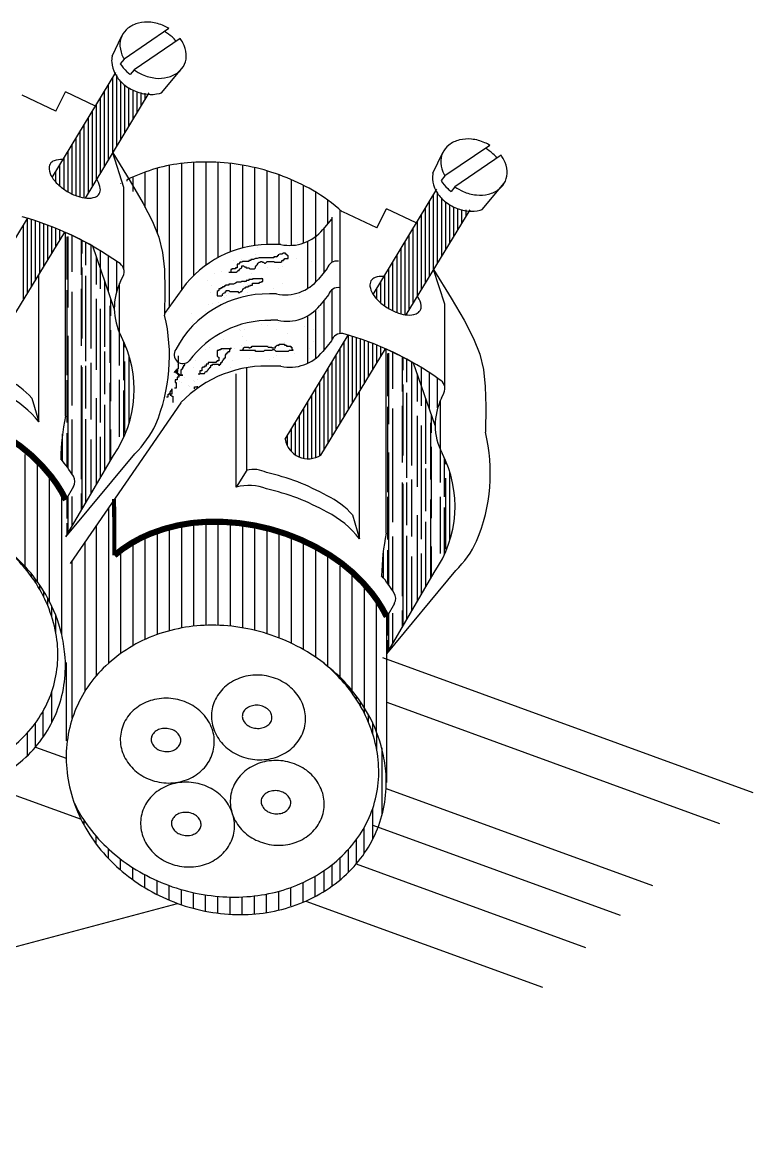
# Model space of a CAD drawing. Extents: x -508 to 92, y -98 to -31.
# Drawn here: x -122.59 to -117.48, y -72.2 to -64.49 of the extents above; entities that cross this region are included whole.
import ezdxf

# ---------------------------------------------------------------- set-up
doc = ezdxf.new("R2010")
doc.units = 0
doc.header["$MEASUREMENT"] = 0
doc.layers.get('0').update_dxf_attribs({"linetype": 'CONTINUOUS', "lineweight": 30})
doc.layers.add('SPARE', color=7, linetype='CONTINUOUS')

# ---------------------------------------------------------------- blocks, each defined once
blk = doc.blocks.new('*X6')
at = {"color": 0}
for p, q in [((25.1951, 7.0679), (25.1951, 7.2779)), ((25.2, 6.93), (25.2, 7.28)), ((25.2196, 7.105), (25.2196, 7.2845)), ((25.2665, 7.091), (25.2665, 7.2613)), ((25.27, 7.196), (25.27, 7.2594)), ((25.2882, 7.1379), (25.2882, 7.2498)), ((25.3134, 6.727), (25.3134, 7.2359)), ((25.34, 7.042), (25.34, 7.1778)), ((25.27, 6.776), (25.27, 7.126)), ((25.2882, 6.6654), (25.2882, 7.0854)), ((25.3603, 7.021), (25.3603, 7.1193)), ((25.2665, 6.741), (25.2665, 7.021)), ((25.3813, 6.7354), (25.3813, 7.0588)), ((25.4541, 6.643), (25.4541, 7.0485)), ((25.1951, 6.5954), (25.1951, 7.0154)), ((25.2196, 6.447), (25.2196, 7.007)), ((25.34, 6.622), (25.34, 6.972)), ((25.41, 6.888), (25.41, 6.9761)), ((25.3603, 6.363), (25.3603, 6.923)), ((25.4072, 6.657), (25.4072, 6.937)), ((25.41, 6.468), (25.41, 6.818)), ((25.2, 6.1375), (25.2, 6.79)), ((25.4744, 6.5723), (25.4744, 6.7615)), ((25.48, 6.734), (25.48, 6.7488)), ((25.3813, 6.5023), (25.3813, 6.7123)), ((25.2665, 6.083), (25.2665, 6.643)), ((25.2882, 6.4323), (25.2882, 6.6423)), ((25.3134, 6.377), (25.3134, 6.657)), ((25.48, 6.314), (25.48, 6.664)), ((25.501, 6.3593), (25.501, 6.6913)), ((25.27, 5.9376), (25.27, 6.636)), ((25.1951, 6.3623), (25.1951, 6.5723)), ((25.4072, 6.1721), (25.4072, 6.559)), ((25.4541, 6.293), (25.4541, 6.573)), ((25.34, 6.0572), (25.34, 6.482)), ((25.4744, 6.2891), (25.4744, 6.5198)), ((25.3813, 6.1278), (25.3813, 6.4498)), ((25.2196, 6.1084), (25.2196, 6.377)), ((25.2882, 5.9687), (25.2882, 6.3798)), ((25.41, 6.1769), (25.41, 6.328)), ((25.1727, 6.1731), (25.1727, 6.3068)), ((25.1951, 6.1443), (25.1951, 6.3098)), ((25.3134, 6.0118), (25.3134, 6.279)), ((25.3603, 6.0919), (25.3603, 6.293)), ((25.1951, 5.8898), (25.1951, 5.9924)), ((25.2, 5.818), (25.2, 6.0009)), ((25.2196, 5.8515), (25.2196, 5.999)), ((25.2665, 5.9316), (25.2665, 6.013)), ((25.1951, 5.8096), (25.1951, 5.8667))]:
    blk.add_line(p, q, dxfattribs=at)

msp = doc.modelspace()

# ---------------------------------------------------------------- linework, layer by layer
at = {"layer": 'SPARE'}
for p, q in [((-121.9583, -64.7252), (-121.8893, -64.5813)), ((-121.561, -64.531), (-121.8745, -64.7446)), ((-121.4826, -64.6008), (-121.8044, -64.82)), ((-121.8745, -64.7446), (-121.9016, -64.777)), ((-121.8044, -64.82), (-121.8316, -64.8524)), ((-121.614, -64.9804), (-121.4605, -64.7962)), ((-122.377, -65.5719), (-121.9321, -64.8379)), ((-122.3512, -65.108), (-122.2834, -64.9741)), ((-122.0748, -65.0733), (-122.2834, -64.9741)), ((-122.3512, -65.108), (-122.5875, -64.9957)), ((-122.1453, -65.7152), (-121.6985, -64.9809)), ((-119.3187, -65.3472), (-119.6322, -65.5607)), ((-121.876, -65.641), (-121.9542, -65.3989)), ((-119.716, -65.5413), (-119.647, -65.3974)), ((-119.2403, -65.4169), (-119.5621, -65.6361)), ((-121.6414, -65.965), (-121.6414, -65.5065)), ((-121.5563, -66.473), (-121.5563, -65.4865)), ((-121.4713, -66.3556), (-121.4713, -65.4731)), ((-121.3862, -66.2548), (-121.3862, -65.4658)), ((-121.3011, -66.1837), (-121.3011, -65.4636)), ((-121.216, -66.1305), (-121.216, -65.4661)), ((-121.131, -66.0913), (-121.131, -65.4735)), ((-121.0459, -66.0639), (-121.0459, -65.4857)), ((-120.9608, -66.0469), (-120.9608, -65.503)), ((-121.8541, -65.5977), (-121.8541, -65.588)), ((-121.8116, -65.6685), (-121.8116, -65.5676)), ((-121.7265, -65.7806), (-121.7265, -65.5333)), ((-120.8757, -66.0397), (-120.8757, -65.5255)), ((-120.7907, -66.0398), (-120.7907, -65.5534)), ((-120.7056, -66.0461), (-120.7056, -65.5872)), ((-119.6322, -65.5607), (-119.6593, -65.5931)), ((-121.8966, -65.6128), (-121.8966, -65.6112)), ((-121.876, -66.2148), (-121.876, -65.641)), ((-120.6205, -66.0301), (-120.6205, -65.6271)), ((-120.1347, -66.388), (-119.6898, -65.654)), ((-119.5621, -65.6361), (-119.5892, -65.6685)), ((-119.3717, -65.7965), (-119.2182, -65.6124)), ((-120.5354, -65.9841), (-120.5354, -65.6739)), ((-120.4504, -65.8922), (-120.4504, -65.73)), ((-120.3698, -65.8118), (-120.3698, -65.8108)), ((-120.3653, -66.6619), (-120.3653, -65.7978)), ((-120.1089, -65.9241), (-120.3452, -65.8118)), ((-120.1089, -65.9241), (-120.0411, -65.7902)), ((-119.8325, -65.8895), (-120.0411, -65.7902)), ((-119.903, -66.5313), (-119.4562, -65.797)), ((-122.9905, -66.584), (-122.5499, -65.8572)), ((-120.4257, -65.8622), (-120.4861, -65.9357)), ((-122.7413, -66.6948), (-122.2898, -65.9528)), ((-122.2849, -67.2395), (-122.2849, -65.955)), ((-121.9428, -66.487), (-122.0939, -66.0518)), ((-120.7792, -66.0398), (-120.8278, -66.0398)), ((-120.9313, -66.132), (-120.9437, -66.1387)), ((-120.8292, -66.132), (-120.9313, -66.132)), ((-120.8045, -66.1258), (-120.8292, -66.1258)), ((-120.8292, -66.1258), (-120.8292, -66.132)), ((-120.7975, -66.1197), (-120.8045, -66.1197)), ((-120.8045, -66.1197), (-120.8045, -66.1258)), ((-120.7851, -66.1068), (-120.7975, -66.1129)), ((-120.7975, -66.1129), (-120.7975, -66.1197)), ((-120.772, -66.1068), (-120.7851, -66.1068)), ((-120.7596, -66.1006), (-120.772, -66.1068)), ((-120.7465, -66.1006), (-120.7596, -66.1006)), ((-120.7465, -66.1068), (-120.7465, -66.1006)), ((-120.7403, -66.1068), (-120.7465, -66.1068)), ((-120.7403, -66.1129), (-120.7403, -66.1068)), ((-120.7279, -66.1197), (-120.7403, -66.1129)), ((-120.7279, -66.1387), (-120.7279, -66.1197)), ((-121.0969, -66.2087), (-121.1224, -66.2087)), ((-121.1224, -66.2087), (-121.1224, -66.2149)), ((-121.0837, -66.202), (-121.0969, -66.202)), ((-121.0969, -66.202), (-121.0969, -66.2087)), ((-121.0714, -66.1768), (-121.0837, -66.1768)), ((-121.0837, -66.1768), (-121.0837, -66.202)), ((-121.0652, -66.1706), (-121.0714, -66.1706)), ((-121.0714, -66.1706), (-121.0714, -66.1768)), ((-121.052, -66.1639), (-121.0652, -66.1639)), ((-121.0652, -66.1639), (-121.0652, -66.1706)), ((-121.0652, -66.2087), (-121.052, -66.202)), ((-121.0652, -66.2149), (-121.0652, -66.2087)), ((-121.0458, -66.1578), (-121.052, -66.1639)), ((-121.052, -66.202), (-121.052, -66.1897)), ((-121.052, -66.1897), (-121.0396, -66.1897)), ((-121.0017, -66.1578), (-121.0458, -66.1578)), ((-121.0396, -66.1897), (-121.0335, -66.1958)), ((-121.0335, -66.1958), (-121.0265, -66.1958)), ((-121.0265, -66.1958), (-121.0203, -66.202)), ((-121.0203, -66.202), (-121.0017, -66.202)), ((-120.9886, -66.151), (-121.0017, -66.151)), ((-121.0017, -66.151), (-121.0017, -66.1578)), ((-121.0017, -66.202), (-120.9948, -66.2087)), ((-120.9948, -66.2087), (-120.9631, -66.2087)), ((-120.9693, -66.1449), (-120.9886, -66.1449)), ((-120.9886, -66.1449), (-120.9886, -66.151)), ((-120.9569, -66.1387), (-120.9693, -66.1449)), ((-120.9631, -66.2087), (-120.9569, -66.202)), ((-120.9437, -66.1387), (-120.9569, -66.1387)), ((-120.9569, -66.1958), (-120.9507, -66.1897)), ((-120.9569, -66.202), (-120.9569, -66.1958)), ((-120.9507, -66.1897), (-120.9437, -66.183)), ((-120.9437, -66.183), (-120.9375, -66.1706)), ((-120.9375, -66.1706), (-120.9313, -66.1639)), ((-120.9313, -66.1639), (-120.9252, -66.1639)), ((-120.9252, -66.1639), (-120.919, -66.1578)), ((-120.919, -66.1578), (-120.912, -66.1578)), ((-120.912, -66.1578), (-120.9058, -66.1639)), ((-120.9058, -66.1639), (-120.8996, -66.1639)), ((-120.8996, -66.1639), (-120.8934, -66.1706)), ((-120.8934, -66.1706), (-120.8865, -66.1706)), ((-120.8865, -66.1706), (-120.8803, -66.1639)), ((-120.8803, -66.1639), (-120.8741, -66.1578)), ((-120.8741, -66.1578), (-120.8292, -66.1578)), ((-120.8292, -66.1578), (-120.8231, -66.1639)), ((-120.8231, -66.1639), (-120.779, -66.1639)), ((-120.779, -66.1639), (-120.772, -66.1578)), ((-120.772, -66.1578), (-120.772, -66.151)), ((-120.772, -66.151), (-120.7596, -66.151)), ((-120.7596, -66.151), (-120.7596, -66.1449)), ((-120.7596, -66.1449), (-120.7534, -66.1449)), ((-120.7534, -66.1449), (-120.7534, -66.1387)), ((-120.7534, -66.1387), (-120.7279, -66.1387)), ((-120.4556, -66.2074), (-120.5161, -66.2809)), ((-122.4714, -67.2796), (-122.4714, -66.2513)), ((-121.8987, -66.2963), (-121.8816, -66.2618)), ((-121.1418, -66.2339), (-121.0907, -66.2339)), ((-121.1224, -66.2149), (-121.1286, -66.2149)), ((-121.1286, -66.2149), (-121.1286, -66.2278)), ((-121.0907, -66.2339), (-121.0837, -66.2278)), ((-121.0837, -66.2278), (-121.0775, -66.2211)), ((-121.0775, -66.2211), (-121.0714, -66.2211)), ((-121.0714, -66.2211), (-121.0714, -66.2149)), ((-121.0714, -66.2149), (-121.0652, -66.2149)), ((-120.9762, -66.2849), (-121.0017, -66.2849)), ((-121.0017, -66.2849), (-121.0017, -66.2911)), ((-120.9058, -66.2788), (-120.9762, -66.2788)), ((-120.9762, -66.2788), (-120.9762, -66.2849)), ((-120.9058, -66.2978), (-120.9058, -66.2788)), ((-119.6337, -66.4571), (-119.7118, -66.2151)), ((-121.4403, -66.3129), (-121.5911, -66.5207)), ((-121.2114, -66.3611), (-121.2237, -66.3678)), ((-121.199, -66.3488), (-121.2114, -66.3488)), ((-121.2114, -66.3488), (-121.2114, -66.3611)), ((-121.1858, -66.3421), (-121.199, -66.3421)), ((-121.199, -66.3421), (-121.199, -66.3488)), ((-121.1735, -66.3359), (-121.1858, -66.3359)), ((-121.1858, -66.3359), (-121.1858, -66.3421)), ((-121.1665, -66.3297), (-121.1735, -66.3297)), ((-121.1735, -66.3297), (-121.1735, -66.3359)), ((-121.1418, -66.323), (-121.1665, -66.323)), ((-121.1665, -66.323), (-121.1665, -66.3297)), ((-121.1603, -66.3678), (-121.1603, -66.3611)), ((-121.1603, -66.3611), (-121.1418, -66.3611)), ((-121.1093, -66.3169), (-121.1418, -66.3169)), ((-121.1418, -66.3169), (-121.1418, -66.323)), ((-121.1418, -66.3611), (-121.1348, -66.3678)), ((-121.0969, -66.3101), (-121.1093, -66.3169)), ((-121.0837, -66.304), (-121.0969, -66.3101)), ((-121.059, -66.304), (-121.0837, -66.304)), ((-121.052, -66.2978), (-121.059, -66.304)), ((-121.0203, -66.2978), (-121.052, -66.2978)), ((-121.052, -66.3678), (-121.0458, -66.355)), ((-121.0458, -66.355), (-121.0458, -66.3488)), ((-121.0458, -66.3488), (-121.0396, -66.3488)), ((-121.0396, -66.3488), (-121.0335, -66.3421)), ((-121.0335, -66.3421), (-121.0265, -66.3421)), ((-121.0265, -66.3421), (-121.0203, -66.3359)), ((-121.0017, -66.2911), (-121.0203, -66.2911)), ((-121.0203, -66.2911), (-121.0203, -66.2978)), ((-121.0203, -66.3359), (-121.0079, -66.3359)), ((-121.0079, -66.3359), (-121.0017, -66.3297)), ((-121.0017, -66.3297), (-120.9948, -66.3297)), ((-120.9948, -66.3297), (-120.9886, -66.323)), ((-120.9886, -66.323), (-120.9762, -66.323)), ((-120.9762, -66.323), (-120.9762, -66.3101)), ((-120.9762, -66.3101), (-120.9313, -66.3101)), ((-120.9313, -66.3101), (-120.9252, -66.304)), ((-120.9252, -66.304), (-120.919, -66.304)), ((-120.919, -66.304), (-120.912, -66.2978)), ((-120.912, -66.2978), (-120.9058, -66.2978)), ((-121.2237, -66.3678), (-121.2237, -66.3992)), ((-121.2237, -66.3992), (-121.192, -66.3992)), ((-121.1858, -66.3869), (-121.1797, -66.3802)), ((-121.1858, -66.3992), (-121.1858, -66.3869)), ((-121.1797, -66.3802), (-121.1665, -66.374)), ((-121.1665, -66.374), (-121.1665, -66.3678)), ((-121.1665, -66.3678), (-121.1603, -66.3678)), ((-121.1348, -66.3678), (-121.0775, -66.3678)), ((-121.0775, -66.3678), (-121.0775, -66.374)), ((-121.0775, -66.374), (-121.0652, -66.374)), ((-121.0652, -66.374), (-121.059, -66.3678)), ((-121.059, -66.3678), (-121.052, -66.3678)), ((-120.8091, -66.385), (-120.8578, -66.385)), ((-120.4458, -66.3918), (-120.5062, -66.4654)), ((-119.6337, -67.0309), (-119.6337, -66.4571)), ((-120.7993, -66.5695), (-120.8479, -66.5695)), ((-120.7482, -67.4001), (-120.3076, -66.6733)), ((-120.9824, -66.7561), (-120.9824, -66.7494)), ((-120.9824, -66.7494), (-120.8741, -66.7494)), ((-120.8741, -66.7494), (-120.8679, -66.7561)), ((-120.8169, -66.7623), (-120.8169, -66.7494)), ((-120.8169, -66.7494), (-120.8107, -66.7494)), ((-120.8107, -66.7494), (-120.8045, -66.7432)), ((-120.8045, -66.7432), (-120.7913, -66.7432)), ((-120.7913, -66.7432), (-120.7913, -66.737)), ((-120.7913, -66.737), (-120.7534, -66.737)), ((-120.7534, -66.737), (-120.7534, -66.7432)), ((-120.7534, -66.7432), (-120.7403, -66.7432)), ((-120.7403, -66.7432), (-120.7403, -66.7494)), ((-120.7403, -66.7494), (-120.7086, -66.7494)), ((-120.7086, -66.7494), (-120.7086, -66.7561)), ((-120.4257, -66.7129), (-120.4861, -66.7864)), ((-121.4961, -66.8186), (-121.4961, -66.9077)), ((-121.2114, -66.7813), (-121.2237, -66.7813)), ((-121.2237, -66.7813), (-121.2237, -66.8194)), ((-121.2237, -66.8194), (-121.2176, -66.8261)), ((-121.2176, -66.8261), (-121.2114, -66.8261)), ((-121.199, -66.7751), (-121.2114, -66.7751)), ((-121.2114, -66.7751), (-121.2114, -66.7813)), ((-121.2114, -66.8261), (-121.2114, -66.8513)), ((-121.1286, -66.7684), (-121.199, -66.7684)), ((-121.199, -66.7684), (-121.199, -66.7751)), ((-121.1665, -66.8132), (-121.1603, -66.8065)), ((-121.1665, -66.8323), (-121.1665, -66.8132)), ((-121.1603, -66.8065), (-121.1603, -66.8004)), ((-121.1603, -66.8004), (-121.1541, -66.8004)), ((-121.1541, -66.8004), (-121.1541, -66.7942)), ((-121.1541, -66.7942), (-121.1479, -66.7942)), ((-121.1479, -66.7942), (-121.1479, -66.7875)), ((-121.1479, -66.7875), (-121.1348, -66.7875)), ((-121.1348, -66.7875), (-121.1348, -66.7684)), ((-121.1348, -66.7684), (-121.1286, -66.7684)), ((-121.1286, -66.7684), (-121.1286, -66.7623)), ((-121.1286, -66.7623), (-121.1286, -66.7684)), ((-120.9569, -66.7813), (-121.0652, -66.7813)), ((-121.0458, -66.7751), (-121.0396, -66.7684)), ((-121.0396, -66.7623), (-121.0335, -66.7561)), ((-121.0396, -66.7684), (-121.0396, -66.7623)), ((-121.0335, -66.7561), (-121.0017, -66.7561)), ((-121.0017, -66.7561), (-121.0017, -66.7623)), ((-121.0017, -66.7623), (-120.9948, -66.7623)), ((-120.9948, -66.7623), (-120.9886, -66.7561)), ((-120.9886, -66.7561), (-120.9824, -66.7561)), ((-120.9569, -66.7875), (-120.9569, -66.7813)), ((-120.8996, -66.7875), (-120.9569, -66.7875)), ((-120.8934, -66.7813), (-120.8996, -66.7875)), ((-120.8424, -66.7813), (-120.8934, -66.7813)), ((-120.8679, -66.7561), (-120.8424, -66.7561)), ((-120.8424, -66.7561), (-120.8424, -66.7623)), ((-120.8424, -66.7623), (-120.8169, -66.7623)), ((-120.8362, -66.7751), (-120.8424, -66.7813)), ((-120.8231, -66.7751), (-120.8362, -66.7751)), ((-120.8107, -66.7875), (-120.8231, -66.7751)), ((-120.7279, -66.7875), (-120.8107, -66.7875)), ((-120.7217, -66.7813), (-120.7279, -66.7875)), ((-120.6962, -66.7813), (-120.7217, -66.7813)), ((-120.7086, -66.7561), (-120.7024, -66.7561)), ((-120.7024, -66.7561), (-120.7024, -66.7684)), ((-120.7024, -66.7684), (-120.6962, -66.7751)), ((-120.6962, -66.7751), (-120.6962, -66.7813)), ((-120.499, -67.511), (-120.0475, -66.7689)), ((-120.0425, -68.0556), (-120.0425, -66.7711)), ((-121.4644, -66.9077), (-121.4644, -66.8948)), ((-121.4644, -66.8948), (-121.4582, -66.8948)), ((-121.4582, -66.8948), (-121.4582, -66.8819)), ((-121.4582, -66.8819), (-121.4512, -66.8819)), ((-121.4512, -66.8819), (-121.4512, -66.8696)), ((-121.3259, -66.9023), (-121.332, -66.9023)), ((-121.332, -66.9023), (-121.332, -66.9214)), ((-121.3135, -66.8956), (-121.3259, -66.8956)), ((-121.3259, -66.8956), (-121.3259, -66.9023)), ((-121.3003, -66.8894), (-121.3135, -66.8894)), ((-121.3135, -66.8894), (-121.3135, -66.8956)), ((-121.3003, -66.8765), (-121.3003, -66.8894)), ((-121.288, -66.8765), (-121.3003, -66.8765)), ((-121.2307, -66.8642), (-121.288, -66.8642)), ((-121.288, -66.8642), (-121.288, -66.8765)), ((-121.2818, -66.9085), (-121.2748, -66.9023)), ((-121.2748, -66.9023), (-121.2748, -66.8956)), ((-121.2748, -66.8956), (-121.2686, -66.8956)), ((-121.2686, -66.8956), (-121.2686, -66.8833)), ((-121.2686, -66.8833), (-121.2562, -66.8833)), ((-121.2562, -66.8833), (-121.2562, -66.8765)), ((-121.2562, -66.8765), (-121.2176, -66.8765)), ((-121.2237, -66.8575), (-121.2307, -66.8575)), ((-121.2307, -66.8575), (-121.2307, -66.8642)), ((-121.2114, -66.8513), (-121.2237, -66.8513)), ((-121.2237, -66.8513), (-121.2237, -66.8575)), ((-121.2176, -66.8765), (-121.2114, -66.8833)), ((-121.2114, -66.8833), (-121.2052, -66.8833)), ((-121.2052, -66.8833), (-121.2052, -66.8765)), ((-121.2052, -66.8765), (-121.199, -66.8765)), ((-121.199, -66.8765), (-121.199, -66.8642)), ((-121.199, -66.8642), (-121.192, -66.8642)), ((-121.192, -66.8642), (-121.1858, -66.8575)), ((-121.1858, -66.8513), (-121.1797, -66.8452)), ((-121.1858, -66.8575), (-121.1858, -66.8513)), ((-121.1797, -66.8452), (-121.1797, -66.8385)), ((-121.1797, -66.8385), (-121.1735, -66.8385)), ((-121.1735, -66.8385), (-121.1735, -66.8323)), ((-121.1735, -66.8323), (-121.1665, -66.8323)), ((-121.0179, -67.6164), (-121.0179, -66.9005)), ((-120.7792, -66.8905), (-120.8278, -66.8906)), ((-119.7005, -67.3031), (-119.8515, -66.868)), ((-121.5231, -66.9343), (-121.5169, -66.9214)), ((-121.5169, -66.9214), (-121.5107, -66.9214)), ((-121.5023, -66.9268), (-121.5154, -66.9268)), ((-121.5154, -66.9268), (-121.5154, -66.9329)), ((-121.5154, -66.9329), (-121.5085, -66.9329)), ((-121.5107, -66.9214), (-121.5107, -66.9152)), ((-121.5107, -66.9152), (-121.5038, -66.9152)), ((-121.5085, -66.9329), (-121.5085, -66.9396)), ((-121.5085, -66.9396), (-121.5023, -66.9396)), ((-121.5038, -66.9152), (-121.5038, -66.9085)), ((-121.5038, -66.9085), (-121.5038, -66.9343)), ((-121.5038, -66.9343), (-121.4976, -66.9404)), ((-121.4914, -66.9656), (-121.5038, -66.9656)), ((-121.5038, -66.9656), (-121.5038, -66.9852)), ((-121.4961, -66.9077), (-121.5023, -66.9077)), ((-121.5023, -66.9077), (-121.5023, -66.9268)), ((-121.5023, -66.9396), (-121.5023, -66.9458)), ((-121.5023, -66.9458), (-121.4899, -66.9458)), ((-121.4976, -66.9404), (-121.4976, -66.9533)), ((-121.4976, -66.9533), (-121.4914, -66.9533)), ((-121.4914, -66.9533), (-121.4914, -66.9656)), ((-121.4899, -66.9458), (-121.4829, -66.952)), ((-121.4829, -66.952), (-121.4644, -66.952)), ((-121.4767, -66.952), (-121.4767, -66.9139)), ((-121.4767, -66.9139), (-121.4706, -66.9139)), ((-121.4644, -66.952), (-121.4767, -66.952)), ((-121.4706, -66.9139), (-121.4706, -66.9077)), ((-121.4706, -66.9077), (-121.4644, -66.9077)), ((-121.3452, -66.9466), (-121.3576, -66.9466)), ((-121.3514, -66.9466), (-121.3452, -66.9404)), ((-121.332, -66.9214), (-121.3452, -66.9214)), ((-121.3452, -66.9214), (-121.3452, -66.9466)), ((-121.3452, -66.9404), (-121.3135, -66.9404)), ((-121.3135, -66.9404), (-121.3065, -66.9275)), ((-121.3065, -66.9275), (-121.2941, -66.9275)), ((-121.2941, -66.9214), (-121.288, -66.9152)), ((-121.2941, -66.9275), (-121.2941, -66.9214)), ((-121.288, -66.9152), (-121.2818, -66.9085)), ((-121.091, -67.7351), (-121.091, -66.9436)), ((-121.5471, -67.0668), (-121.5471, -67.0601)), ((-121.5471, -67.0601), (-121.5402, -67.0601)), ((-121.5402, -67.0601), (-121.5402, -67.0478)), ((-121.5402, -67.0478), (-121.5402, -67.0859)), ((-121.5107, -67.0424), (-121.5231, -67.0424)), ((-121.5038, -66.9852), (-121.5169, -66.9852)), ((-121.5169, -66.9852), (-121.5169, -67.0043)), ((-121.5169, -67.0043), (-121.5107, -67.0043)), ((-121.5107, -67.0043), (-121.5107, -67.0424)), ((-121.3816, -67.0478), (-121.3816, -67.0349)), ((-121.3816, -67.0349), (-121.3623, -67.0349)), ((-121.3623, -67.0349), (-121.3623, -67.0287)), ((-122.5195, -67.113), (-122.4714, -67.2796)), ((-121.5789, -67.1049), (-121.5657, -67.1049)), ((-121.5657, -67.1049), (-121.5657, -67.0859)), ((-121.5657, -67.0859), (-121.5595, -67.0859)), ((-121.5595, -67.0859), (-121.5595, -67.0797)), ((-121.5595, -67.0797), (-121.5533, -67.0797)), ((-121.5533, -67.0797), (-121.5533, -67.0668)), ((-121.5533, -67.0668), (-121.5471, -67.0668)), ((-121.5402, -67.0859), (-121.5533, -67.0859)), ((-121.5533, -67.0859), (-121.5533, -67.092)), ((-121.5533, -67.092), (-121.5471, -67.092)), ((-121.5471, -67.092), (-121.5402, -67.0987)), ((-121.5402, -67.0987), (-121.534, -67.0987)), ((-121.534, -67.0987), (-121.534, -67.143)), ((-120.2291, -68.0958), (-120.2291, -67.0674)), ((-119.6564, -67.1125), (-119.6393, -67.0779)), ((-121.4781, -67.1447), (-122.2519, -68.269)), ((-122.5651, -68.2906), (-122.5651, -67.5058)), ((-122.2816, -68.0826), (-121.7995, -67.5018)), ((-122.2816, -68.0826), (-121.9489, -67.514)), ((-122.48, -68.3959), (-122.48, -67.5729)), ((-122.3949, -68.5354), (-122.3949, -67.661)), ((-121.0179, -67.6164), (-121.091, -67.7351)), ((-122.2283, -67.731), (-122.2816, -67.8236)), ((-122.3098, -68.7687), (-122.3098, -67.7755)), ((-121.9817, -68.9637), (-121.9817, -67.8764)), ((-121.3862, -68.7056), (-121.3862, -67.9834)), ((-121.3011, -68.6996), (-121.3011, -67.977)), ((-121.216, -68.6999), (-121.216, -67.9761)), ((-121.131, -68.7058), (-121.131, -67.9801)), ((-120.2772, -67.9291), (-120.2291, -68.0958)), ((-122.0668, -69.0496), (-122.0668, -68)), ((-121.6414, -68.7636), (-121.6414, -68.0415)), ((-121.5563, -68.7374), (-121.5563, -68.0154)), ((-121.4713, -68.7181), (-121.4713, -67.9962)), ((-121.0459, -68.7175), (-121.0459, -67.9888)), ((-120.9608, -68.7349), (-120.9608, -68.0025)), ((-120.8757, -68.7585), (-120.8757, -68.0213)), ((-120.7907, -68.7886), (-120.7907, -68.0453)), ((-122.1469, -69.1582), (-122.1469, -68.1164)), ((-121.8116, -68.8412), (-121.8116, -68.1191)), ((-121.7265, -68.7977), (-121.7265, -68.0752)), ((-120.7056, -68.8256), (-120.7056, -68.0749)), ((-120.6205, -68.8702), (-120.6205, -68.1103)), ((-121.8966, -68.8958), (-121.8966, -68.1753)), ((-120.5354, -68.9234), (-120.5354, -68.1522)), ((-120.4504, -68.9867), (-120.4504, -68.201)), ((-122.2369, -69.3517), (-122.2369, -68.2473)), ((-120.3653, -69.0625), (-120.3653, -68.2858)), ((-120.2802, -69.1562), (-120.2802, -68.3513)), ((-120.0393, -68.8987), (-119.5572, -68.3179)), ((-120.0393, -68.8987), (-119.7066, -68.3302)), ((-120.1951, -69.2761), (-120.1951, -68.4308)), ((-120.1101, -69.4465), (-120.1101, -68.5297)), ((-119.9859, -68.5472), (-120.0393, -68.6397)), ((-120.0393, -69.7981), (-120.0393, -68.6397)), ((-122.3126, -68.7569), (-122.3126, -68.7386)), ((-122.2777, -69.5067), (-122.2777, -68.9601)), ((-120.0675, -68.9253), (-117.4799, -69.8671)), ((-122.4402, -69.4806), (-122.4402, -69.2989)), ((-120.0393, -69.2373), (-117.7139, -70.0837)), ((-122.4942, -69.5505), (-122.2792, -69.6288)), ((-120.0703, -70.019), (-120.0703, -69.5547)), ((-122.8471, -69.8099), (-122.1756, -70.0543)), ((-120.0431, -69.8395), (-118.1819, -70.5169)), ((-122.1546, -70.0946), (-122.1546, -70.0614)), ((-120.1979, -70.2967), (-120.1979, -70.115)), ((-120.1371, -70.0951), (-118.4066, -70.7249)), ((-122.0696, -70.2268), (-122.0696, -70.1731)), ((-121.9845, -70.328), (-121.9845, -70.2613)), ((-121.8994, -70.4091), (-121.8994, -70.3329)), ((-120.2519, -70.3667), (-118.6496, -70.9498)), ((-121.8143, -70.4761), (-121.8143, -70.3919)), ((-121.7293, -70.5324), (-121.7293, -70.4416)), ((-120.5382, -70.5938), (-120.5382, -70.4519)), ((-121.6442, -70.5798), (-121.6442, -70.4833)), ((-121.5591, -70.6193), (-121.5591, -70.5177)), ((-120.7084, -70.6592), (-120.7084, -70.5305)), ((-120.6233, -70.634), (-120.6233, -70.4958)), ((-121.474, -70.6516), (-121.474, -70.5456)), ((-121.389, -70.6773), (-121.389, -70.5673)), ((-121.3062, -70.6947), (-121.3062, -70.5829)), ((-121.2188, -70.7103), (-121.2188, -70.5932)), ((-121.1337, -70.7182), (-121.1337, -70.5978)), ((-121.0487, -70.7204), (-121.0487, -70.5969)), ((-120.9636, -70.7165), (-120.9636, -70.5904)), ((-120.8785, -70.7061), (-120.8785, -70.5773)), ((-120.7934, -70.6892), (-120.7934, -70.5575)), ((-127.3665, -72.2035), (-121.5002, -70.6424)), ((-120.6048, -70.6261), (-118.9503, -71.2282))]:
    msp.add_line(p, q, dxfattribs=at)
at = {"layer": 'SPARE', "color": 0}
for p, q in [((-121.954, -65.4009), (-121.954, -64.8741)), ((-121.9257, -65.3543), (-121.9257, -64.8548)), ((-121.8973, -65.3077), (-121.8973, -64.8994)), ((-122.0108, -65.4941), (-122.0108, -64.9677)), ((-121.9824, -65.4475), (-121.9824, -64.9209)), ((-121.869, -65.2611), (-121.869, -64.9269)), ((-121.8406, -65.2144), (-121.8406, -64.9468)), ((-121.8123, -65.1678), (-121.8123, -64.9614)), ((-121.7839, -65.1212), (-121.7839, -64.9718)), ((-122.0391, -65.5407), (-122.0391, -65.0145)), ((-121.7555, -65.0746), (-121.7555, -64.9785)), ((-121.7272, -65.028), (-121.7272, -64.9817)), ((-121.6623, -64.9909), (-121.6623, -64.9903)), ((-122.0958, -65.634), (-122.0958, -65.1081)), ((-122.0675, -65.5873), (-122.0675, -65.0613)), ((-122.1526, -65.7143), (-122.1526, -65.2016)), ((-122.1242, -65.6806), (-122.1242, -65.1548)), ((-122.1809, -65.7085), (-122.1809, -65.2484)), ((-122.2376, -65.6871), (-122.2376, -65.342)), ((-122.2093, -65.6992), (-122.2093, -65.2952)), ((-122.2943, -65.6542), (-122.2943, -65.4356)), ((-122.266, -65.6722), (-122.266, -65.3888)), ((-122.3227, -65.6324), (-122.3227, -65.4823)), ((-122.3511, -65.6056), (-122.3511, -65.5291)), ((-119.6834, -66.1704), (-119.6834, -65.6709)), ((-119.7401, -66.2636), (-119.7401, -65.7371)), ((-119.7117, -66.217), (-119.7117, -65.6903)), ((-119.655, -66.1238), (-119.655, -65.7156)), ((-119.6267, -66.0772), (-119.6267, -65.7431)), ((-119.7685, -66.3103), (-119.7685, -65.7838)), ((-119.5983, -66.0306), (-119.5983, -65.7629)), ((-119.5699, -65.984), (-119.5699, -65.7776)), ((-119.5416, -65.9374), (-119.5416, -65.7879)), ((-119.5132, -65.8907), (-119.5132, -65.7946)), ((-119.4849, -65.8441), (-119.4849, -65.7978)), ((-119.42, -65.8071), (-119.42, -65.8065)), ((-122.5779, -66.4264), (-122.5779, -65.9034)), ((-122.5496, -66.3798), (-122.5496, -65.8573)), ((-122.5212, -66.3331), (-122.5212, -65.8659)), ((-122.4929, -66.2865), (-122.4929, -65.8749)), ((-122.4645, -66.2399), (-122.4645, -65.8844)), ((-122.4361, -66.1933), (-122.4361, -65.8943)), ((-120.4207, -66.1642), (-120.4207, -65.8495)), ((-119.8252, -66.4035), (-119.8252, -65.8774)), ((-119.7968, -66.3569), (-119.7968, -65.8306)), ((-122.4078, -66.1467), (-122.4078, -65.9047)), ((-122.3794, -66.1001), (-122.3794, -65.9155)), ((-122.3511, -66.0535), (-122.3511, -65.9268)), ((-122.3227, -66.0069), (-122.3227, -65.9385)), ((-122.2943, -65.9602), (-122.2943, -65.9508)), ((-120.4774, -66.2339), (-120.4774, -65.9251)), ((-119.8819, -66.4967), (-119.8819, -65.971)), ((-119.8535, -66.4501), (-119.8535, -65.9242)), ((-120.6644, -66.0228), (-120.6644, -66.0228)), ((-120.5909, -66.3469), (-120.5909, -66.018)), ((-120.5341, -66.3013), (-120.5341, -65.983)), ((-119.9102, -66.5304), (-119.9102, -66.0178)), ((-122.0391, -66.2096), (-122.0391, -66.0842)), ((-121.9824, -66.373), (-121.9824, -66.1201)), ((-120.9536, -66.1105), (-120.9536, -66.1105)), ((-120.9424, -66.0596), (-120.9424, -66.0596)), ((-120.8062, -66.1315), (-120.8062, -66.1315)), ((-119.967, -66.5153), (-119.967, -66.1113)), ((-119.9386, -66.5246), (-119.9386, -66.0646)), ((-121.9257, -66.3655), (-121.9257, -66.1586)), ((-121.1065, -66.1521), (-121.1065, -66.1521)), ((-121.0563, -66.1426), (-121.0563, -66.1426)), ((-120.8744, -66.2022), (-120.8744, -66.2022)), ((-120.8456, -66.1618), (-120.8456, -66.1618)), ((-120.7928, -66.206), (-120.7928, -66.206)), ((-120.7707, -66.1946), (-120.7707, -66.1946)), ((-120.6669, -66.1405), (-120.6669, -66.1405)), ((-120.5615, -66.1603), (-120.5615, -66.1603)), ((-120.0237, -66.4883), (-120.0237, -66.2049)), ((-119.9953, -66.5032), (-119.9953, -66.1581)), ((-121.2445, -66.2454), (-121.2445, -66.2454)), ((-121.1928, -66.227), (-121.1928, -66.227)), ((-121.0109, -66.2865), (-121.0109, -66.2865)), ((-120.9831, -66.2432), (-120.9831, -66.2432)), ((-120.9116, -66.2679), (-120.9116, -66.2679)), ((-120.052, -66.4703), (-120.052, -66.2517)), ((-121.2916, -66.2941), (-121.2916, -66.2941)), ((-121.2622, -66.3249), (-121.2622, -66.3249)), ((-121.0375, -66.3334), (-121.0375, -66.3334)), ((-121.0306, -66.3037), (-121.0306, -66.3037)), ((-121.0155, -66.322), (-121.0155, -66.322)), ((-121.0007, -66.3227), (-121.0007, -66.3227)), ((-120.8291, -66.346), (-120.8291, -66.346)), ((-120.7696, -66.3134), (-120.7696, -66.3134)), ((-120.4207, -66.7003), (-120.4207, -66.355)), ((-120.1088, -66.4218), (-120.1088, -66.3453)), ((-120.0804, -66.4486), (-120.0804, -66.2985)), ((-121.2734, -66.3758), (-121.2734, -66.3758)), ((-121.2117, -66.4427), (-121.2117, -66.4427)), ((-121.1723, -66.4125), (-121.1723, -66.4125)), ((-121.1564, -66.3953), (-121.1564, -66.3953)), ((-121.1443, -66.3808), (-121.1443, -66.3808)), ((-121.012, -66.3735), (-121.012, -66.3735)), ((-120.6472, -66.4056), (-120.6472, -66.4056)), ((-120.4774, -66.7758), (-120.4774, -66.4303)), ((-121.5643, -66.5107), (-121.5643, -66.5107)), ((-121.3029, -66.5085), (-121.3029, -66.5085)), ((-121.2823, -66.4608), (-121.2823, -66.4608)), ((-121.2602, -66.4494), (-121.2602, -66.4494)), ((-120.5341, -66.8338), (-120.5341, -66.4955)), ((-120.5185, -66.5019), (-120.5185, -66.5019)), ((-121.4011, -66.5227), (-121.4011, -66.5227)), ((-121.3968, -66.5847), (-121.3968, -66.5847)), ((-120.9318, -66.5781), (-120.9318, -66.5781)), ((-120.7975, -66.5835), (-120.7975, -66.5835)), ((-120.5909, -66.8688), (-120.5909, -66.5373)), ((-120.5361, -66.5813), (-120.5361, -66.5813)), ((-121.0703, -66.6366), (-121.0703, -66.6366)), ((-121.0577, -66.6436), (-121.0577, -66.6436)), ((-121.0357, -66.6321), (-121.0357, -66.6321)), ((-120.9117, -66.6013), (-120.9117, -66.6013)), ((-120.8748, -66.6041), (-120.8748, -66.6041)), ((-120.8088, -66.6344), (-120.8088, -66.6344)), ((-120.7298, -66.6608), (-120.7298, -66.6608)), ((-120.6138, -66.6138), (-120.6138, -66.6138)), ((-120.5474, -66.6322), (-120.5474, -66.6322)), ((-120.3073, -67.1959), (-120.3073, -66.6734)), ((-121.1765, -66.7055), (-121.1765, -66.7055)), ((-121.0559, -66.743), (-121.0559, -66.743)), ((-121.0482, -66.6856), (-121.0482, -66.6856)), ((-121.0166, -66.7128), (-121.0166, -66.7128)), ((-120.8663, -66.7451), (-120.8663, -66.7451)), ((-120.795, -66.7527), (-120.795, -66.7527)), ((-120.7556, -66.7225), (-120.7556, -66.7225)), ((-120.548, -66.7203), (-120.548, -66.7203)), ((-120.3356, -67.2425), (-120.3356, -66.7196)), ((-120.2789, -67.1493), (-120.2789, -66.682)), ((-120.2505, -67.1027), (-120.2505, -66.691)), ((-120.2222, -67.056), (-120.2222, -66.7005)), ((-120.1938, -67.0094), (-120.1938, -66.7104)), ((-120.1655, -66.9628), (-120.1655, -66.7208)), ((-120.1371, -66.9162), (-120.1371, -66.7316)), ((-120.1088, -66.8696), (-120.1088, -66.7429)), ((-121.3024, -66.771), (-121.3024, -66.771)), ((-121.2804, -66.7595), (-121.2804, -66.7595)), ((-121.1815, -66.7799), (-121.1815, -66.7799)), ((-121.0997, -66.7694), (-121.0997, -66.7694)), ((-120.8383, -66.7672), (-120.8383, -66.7672)), ((-120.8331, -66.8264), (-120.8331, -66.8264)), ((-120.8111, -66.8149), (-120.8111, -66.8149)), ((-120.7072, -66.7608), (-120.7072, -66.7608)), ((-120.6845, -66.8047), (-120.6845, -66.8047)), ((-120.5768, -66.765), (-120.5768, -66.765)), ((-120.3923, -67.3357), (-120.3923, -66.8131)), ((-120.364, -67.2891), (-120.364, -66.7663)), ((-120.0804, -66.823), (-120.0804, -66.7547)), ((-120.052, -66.7764), (-120.052, -66.7669)), ((-121.5019, -66.8754), (-121.5019, -66.8754)), ((-121.3901, -66.9019), (-121.3901, -66.9019)), ((-121.3788, -66.8511), (-121.3788, -66.8511)), ((-121.3126, -66.8813), (-121.3126, -66.8813)), ((-121.241, -66.885), (-121.241, -66.885)), ((-121.1286, -66.8997), (-121.1286, -66.8997)), ((-121.1173, -66.8489), (-121.1173, -66.8489)), ((-120.9997, -66.8394), (-120.9997, -66.8394)), ((-120.98, -66.8947), (-120.98, -66.8947)), ((-120.952, -66.8882), (-120.952, -66.8882)), ((-120.8559, -66.8466), (-120.8559, -66.8466)), ((-120.5944, -66.8444), (-120.5944, -66.8444)), ((-120.4491, -67.4289), (-120.4491, -66.9067)), ((-120.4207, -67.3823), (-120.4207, -66.8599)), ((-119.7968, -67.0257), (-119.7968, -66.9004)), ((-121.4794, -66.9478), (-121.4794, -66.9478)), ((-121.4491, -66.9656), (-121.4491, -66.9656)), ((-121.3643, -66.9814), (-121.3643, -66.9814)), ((-120.4774, -67.4756), (-120.4774, -66.9535)), ((-119.7401, -67.1891), (-119.7401, -66.9363)), ((-119.6834, -67.1816), (-119.6834, -66.9748)), ((-121.4907, -66.9986), (-121.4907, -66.9986)), ((-121.4701, -67.0006), (-121.4701, -67.0006)), ((-121.4221, -67.024), (-121.4221, -67.024)), ((-121.4195, -67.0347), (-121.4195, -67.0347)), ((-121.3864, -66.9929), (-121.3864, -66.9929)), ((-121.3827, -66.9938), (-121.3827, -66.9938)), ((-120.5341, -67.5278), (-120.5341, -67.0471)), ((-120.5058, -67.5151), (-120.5058, -67.0003)), ((-120.5625, -67.5347), (-120.5625, -67.0938)), ((-120.6192, -67.5333), (-120.6192, -67.1874)), ((-120.5909, -67.5365), (-120.5909, -67.1406)), ((-120.6759, -67.5101), (-120.6759, -67.281)), ((-120.6476, -67.5248), (-120.6476, -67.2342)), ((-120.7043, -67.4868), (-120.7043, -67.3278)), ((-120.7326, -67.4471), (-120.7326, -67.3746)), ((-122.5779, -68.2887), (-122.5779, -68.2767)), ((-122.5496, -68.3233), (-122.5496, -68.3079)), ((-122.5212, -68.3609), (-122.5212, -68.3416)), ((-122.4929, -68.4021), (-122.4929, -68.3782)), ((-122.4645, -68.4482), (-122.4645, -68.4181)), ((-122.4361, -68.5011), (-122.4361, -68.4621)), ((-122.4078, -68.5636), (-122.4078, -68.511)), ((-122.3794, -68.6416), (-122.3794, -68.567)), ((-122.3511, -68.7543), (-122.3511, -68.6337)), ((-120.4774, -68.9657), (-120.4774, -68.9654)), ((-120.4491, -68.9898), (-120.4491, -68.9877)), ((-120.4207, -69.0156), (-120.4207, -69.0114)), ((-120.3923, -69.0432), (-120.3923, -69.0367)), ((-120.364, -69.0729), (-120.364, -69.0638)), ((-120.3356, -69.1048), (-120.3356, -69.0928)), ((-120.3073, -69.1394), (-120.3073, -69.124)), ((-122.3794, -69.3789), (-122.3794, -69.1623)), ((-120.2789, -69.177), (-120.2789, -69.1578)), ((-120.2505, -69.2182), (-120.2505, -69.1943)), ((-120.2222, -69.2644), (-120.2222, -69.2343)), ((-120.1938, -69.3173), (-120.1938, -69.2782)), ((-120.1655, -69.3797), (-120.1655, -69.3272)), ((-122.5496, -69.6094), (-122.5496, -69.4497)), ((-122.4929, -69.5489), (-122.4929, -69.3807)), ((-120.1371, -69.4577), (-120.1371, -69.3832)), ((-120.1088, -69.5705), (-120.1088, -69.4498)), ((-120.1371, -70.1951), (-120.1371, -69.9784)), ((-120.2505, -70.3651), (-120.2505, -70.1968)), ((-120.3073, -70.4255), (-120.3073, -70.2659)), ((-120.4207, -70.5207), (-120.4207, -70.3718)), ((-120.364, -70.4767), (-120.364, -70.323)), ((-120.4774, -70.5588), (-120.4774, -70.4136))]:
    msp.add_line(p, q, dxfattribs=at)
at = {"layer": 'SPARE'}
for points, format in [([(-121.561, -64.531, 0.032095), (-121.596, -64.5126, 0.077872), (-121.6883, -64.4878, 0.087433), (-121.7734, -64.4935, 0.105537), (-121.8475, -64.5294, 0.123244), (-121.8912, -64.5853, 0.123244)], "xyb"), ([(-121.8912, -64.5853, 0.123244), (-121.9034, -64.655, 0.105537), (-121.8804, -64.7342, 0.012186), (-121.8745, -64.7446, 0.077872)], "xyb"), ([(-121.5107, -64.6199, 0.04215), (-121.5391, -64.5899, 0.052689), (-121.5918, -64.552, 0.077872)], "xyb"), ([(-121.8044, -64.82, 0.053511), (-121.7474, -64.8531, 0.077872), (-121.6551, -64.8779, 0.087433), (-121.5701, -64.8722, 0.105537), (-121.4959, -64.8363, 0.123244), (-121.4523, -64.7804, 0.123244), (-121.4401, -64.7107, 0.105537), (-121.463, -64.6315, 0.037119), (-121.4826, -64.6008, 0.077872)], "xyb"), ([(-121.9583, -64.7252, 0.072698), (-121.9614, -64.7673, 0.105537), (-121.9384, -64.8464, 0.087433), (-121.8857, -64.9134, 0.077872), (-121.8054, -64.9653, 0.077872), (-121.7132, -64.9901, 0.087433), (-121.6281, -64.9844, 0.018589), (-121.614, -64.9804, 0.123244)], "xyb"), ([(-121.9016, -64.777, 0.075168), (-121.8548, -64.8335, 0.024259), (-121.8316, -64.8524, 0.077872)], "xyb"), ([(-119.3187, -65.3472, 0.032095), (-119.3537, -65.3288, 0.077872), (-119.446, -65.3039, 0.087433), (-119.5311, -65.3096, 0.105537), (-119.6052, -65.3456, 0.123244), (-119.6489, -65.4014, 0.123244)], "xyb"), ([(-119.6489, -65.4014, 0.123244), (-119.6611, -65.4712, 0.105537), (-119.6381, -65.5503, 0.012186), (-119.6322, -65.5607, 0.077872)], "xyb"), ([(-119.5621, -65.6361, 0.053511), (-119.5051, -65.6692, 0.077872), (-119.4128, -65.694, 0.087433), (-119.3278, -65.6883, 0.105537), (-119.2536, -65.6524, 0.123244), (-119.21, -65.5966, 0.123244), (-119.1978, -65.5268, 0.105537), (-119.2207, -65.4476, 0.037119), (-119.2403, -65.4169, 0.077872)], "xyb"), ([(-119.2684, -65.4361, 0.04215), (-119.2968, -65.406, 0.052689), (-119.3494, -65.3681, 0.077872)], "xyb"), ([(-122.3914, -65.4781, 0.172915), (-122.3987, -65.514, 0.104521), (-122.3783, -65.5699, 0.065666), (-122.3373, -65.6195, 0.051809), (-122.2723, -65.6685, 0.051809), (-122.1986, -65.7031, 0.065666), (-122.1356, -65.7161, 0.104521), (-122.0767, -65.7081, 0.172915), (-122.0483, -65.6849, 0.172915), (-122.041, -65.6489, 0.104521), (-122.0615, -65.593, 0.009125), (-122.0664, -65.5855, 0.051809)], "xyb"), ([(-122.3013, -65.4471, 0.002854), (-122.3041, -65.4468, 0.104521), (-122.3631, -65.4549, 0.172915), (-122.3914, -65.4781, 0.172915)], "xyb"), ([(-120.3504, -65.8111, 0.054739), (-120.5572, -65.6612, 0.075445), (-120.9794, -65.4988, 0.075445), (-121.4308, -65.469, 0.085783), (-121.8163, -65.5698, 0.012869), (-121.8586, -65.5904, 0.126822)], "xyb"), ([(-119.716, -65.5413, 0.072698), (-119.7191, -65.5834, 0.105537), (-119.6961, -65.6625, 0.087433), (-119.6434, -65.7295, 0.077872), (-119.5631, -65.7814, 0.077872), (-119.4708, -65.8063, 0.087433), (-119.3858, -65.8006, 0.018589), (-119.3717, -65.7965, 0.123244)], "xyb"), ([(-119.6593, -65.5931, 0.075168), (-119.6125, -65.6497, 0.024259), (-119.5892, -65.6685, 0.077872)], "xyb"), ([(-120.059, -66.2632, 0.002854), (-120.0618, -66.263, 0.104521), (-120.1208, -66.271, 0.172915), (-120.1491, -66.2942, 0.172915)], "xyb"), ([(-120.1491, -66.2942, 0.172915), (-120.1564, -66.3302, 0.104521), (-120.136, -66.386, 0.065666), (-120.095, -66.4356, 0.051809), (-120.03, -66.4846, 0.051809), (-119.9563, -66.5192, 0.065666), (-119.8933, -66.5322, 0.104521), (-119.8343, -66.5242, 0.172915), (-119.806, -66.501, 0.172915), (-119.7987, -66.4651, 0.104521), (-119.8192, -66.4092, 0.009125), (-119.8241, -66.4017, 0.051809)], "xyb"), ([(-122.2816, -67.8236, 0.0425, 0.0425, 0.052761), (-122.3837, -67.6605, 0.0425, 0.0425, 0.085783), (-122.6793, -67.3932, 0.0425, 0.0425, 0.075445), (-123.0935, -67.2115, 0.0425, 0.0425, 0.075445), (-123.543, -67.1609, 0.0425, 0.0425, 0.085783), (-123.9328, -67.2438, 0.0425, 0.0425, 0.080821), (-124.1844, -67.3953, 0.0284, 0.0284, 0), (-124.1868, -67.0012, 0.0284, 0.0284, 0)], "xyseb"), ([(-120.0393, -68.6397, 0.0425, 0.0425, 0.052761), (-120.1414, -68.4766, 0.0425, 0.0425, 0.085783), (-120.4369, -68.2094, 0.0425, 0.0425, 0.075445), (-120.8512, -68.0276, 0.0425, 0.0425, 0.075445), (-121.3007, -67.977, 0.0425, 0.0425, 0.085783), (-121.6905, -68.0599, 0.0425, 0.0425, 0.080821), (-121.9421, -68.2114, 0.0284, 0.0284, 0), (-121.9445, -67.8174, 0.0284, 0.0284, 0)], "xyseb"), ([(-122.4092, -68.5084, 0.093047), (-122.6758, -68.1844, 0.087147), (-123.0635, -67.9609, 0.087147), (-123.5042, -67.8829, 0.093047), (-123.9167, -67.9597, 0.102819), (-124.2626, -68.1837, 0.110985), (-124.469, -68.5056, 0.110985)], "xyb"), ([(-124.4659, -69.1235, 0.038937), (-124.3903, -69.2551, 0.091503), (-124.1017, -69.5459, 0.084412), (-123.6999, -69.7341, 0.084412), (-123.2586, -69.779, 0.091503), (-122.8615, -69.6778, 0.103717), (-122.5399, -69.439, 0.114386), (-122.3662, -69.1191, 0.114386), (-122.3509, -68.7553, 0.103717), (-122.5041, -68.3852, 0.073101), (-122.7267, -68.1439, 0.084412)], "xyb"), ([(-124.469, -68.5056, 0.110985), (-124.5178, -68.8849, 0.102819), (-124.3968, -69.2787, 0.093047), (-124.1302, -69.6028, 0.087147), (-123.7425, -69.8263, 0.087147), (-123.3018, -69.9043, 0.093047), (-122.8893, -69.8274, 0.102819), (-122.5435, -69.6034, 0.110985), (-122.3371, -69.2815, 0.110985), (-122.2883, -68.9023, 0.036432), (-122.3126, -68.7569, 0.093047)], "xyb"), ([(-120.1669, -69.3245, 0.093047), (-120.4335, -69.0005, 0.087147), (-120.8212, -68.777, 0.087147), (-121.2619, -68.699, 0.093047), (-121.6744, -68.7758, 0.102819), (-122.0202, -68.9998, 0.110985), (-122.2266, -69.3217, 0.110985)], "xyb"), ([(-122.2236, -69.9396, 0.038937), (-122.148, -70.0712, 0.091503), (-121.8593, -70.362, 0.084412), (-121.4576, -70.5503, 0.084412), (-121.0163, -70.5951, 0.091503), (-120.6192, -70.4939, 0.103717), (-120.2976, -70.2551, 0.114386), (-120.1238, -69.9352, 0.114386), (-120.1086, -69.5715, 0.103717), (-120.2618, -69.2014, 0.073101), (-120.4844, -68.96, 0.084412)], "xyb"), ([(-122.2266, -69.3217, 0.110985), (-122.2755, -69.701, 0.102819), (-122.1545, -70.0949, 0.093047), (-121.8879, -70.4189, 0.087147), (-121.5002, -70.6424, 0.087147), (-121.0595, -70.7204, 0.093047), (-120.647, -70.6435, 0.102819), (-120.3012, -70.4196, 0.110985), (-120.0948, -70.0977, 0.110985), (-120.046, -69.7184, 0.036432), (-120.0703, -69.5731, 0.093047)], "xyb")]:
    msp.add_lwpolyline(points, format=format, dxfattribs=at)
for points in [[(-121.9542, -65.3989), (-121.8322, -65.5975), (-121.7406, -65.7533), (-121.6752, -65.8796), (-121.6317, -65.9897), (-121.6058, -66.0968), (-121.5932, -66.2145), (-121.5898, -66.3558), (-121.5912, -66.5341)], [(-119.7118, -66.2151), (-119.5899, -66.4136), (-119.4983, -66.5694), (-119.4329, -66.6957), (-119.3894, -66.8058), (-119.3634, -66.913), (-119.3509, -67.0306), (-119.3475, -67.1719), (-119.3489, -67.3502)]]:
    msp.add_lwpolyline(points, dxfattribs=at)
for points in [[(-121.2614, -69.2979, 0.108568), (-121.2526, -69.4116, 0.10211), (-121.1948, -69.518, 0.094133), (-121.0994, -69.5955, 0.089176), (-120.9762, -69.6359, 0.089176), (-120.8467, -69.6308, 0.094133), (-120.7337, -69.5824, 0.10211), (-120.649, -69.4958, 0.108568), (-120.6093, -69.3889, 0.108568), (-120.6182, -69.2752, 0.10211), (-120.676, -69.1688, 0.094133), (-120.7714, -69.0913, 0.089176), (-120.8945, -69.0509, 0.089176), (-121.0241, -69.056, 0.094133), (-121.137, -69.1044, 0.10211), (-121.2217, -69.1909, 0.108568)], [(-121.8985, -69.4598, 0.108568), (-121.8897, -69.5735, 0.10211), (-121.8319, -69.6799, 0.094133), (-121.7365, -69.7574, 0.089176), (-121.6133, -69.7978, 0.089176), (-121.4838, -69.7927, 0.094133), (-121.3708, -69.7443, 0.10211), (-121.2861, -69.6578, 0.108568), (-121.2465, -69.5508, 0.108568), (-121.2553, -69.4371, 0.10211), (-121.3131, -69.3307, 0.094133), (-121.4085, -69.2532, 0.089176), (-121.5317, -69.2128, 0.089176), (-121.6612, -69.2179, 0.094133), (-121.7742, -69.2663, 0.10211), (-121.8589, -69.3528, 0.108568)], [(-120.8414, -69.3489, 0.123098), (-120.8459, -69.3186, 0.105512), (-120.8662, -69.2892, 0.0875), (-120.897, -69.269, 0.077974), (-120.937, -69.2587, 0.077974), (-120.9783, -69.2612, 0.0875), (-121.0124, -69.2752, 0.105512), (-121.0378, -69.3001, 0.123098), (-121.0481, -69.329, 0.123098), (-121.0435, -69.3594, 0.105512), (-121.0233, -69.3887, 0.0875), (-120.9925, -69.409, 0.077974), (-120.9524, -69.4192, 0.077974), (-120.9112, -69.4168, 0.0875), (-120.8771, -69.4027, 0.105512), (-120.8516, -69.3778, 0.123098)], [(-121.4785, -69.5108, 0.123098), (-121.4831, -69.4805, 0.105512), (-121.5033, -69.4511, 0.0875), (-121.5341, -69.4309, 0.077974), (-121.5742, -69.4206, 0.077974), (-121.6154, -69.4231, 0.0875), (-121.6495, -69.4371, 0.105512), (-121.675, -69.462, 0.123098), (-121.6852, -69.4909, 0.123098), (-121.6807, -69.5213, 0.105512), (-121.6604, -69.5506, 0.0875), (-121.6296, -69.5709, 0.077974), (-121.5896, -69.5811, 0.077974), (-121.5483, -69.5787, 0.0875), (-121.5142, -69.5646, 0.105512), (-121.4888, -69.5397, 0.123098)], [(-121.13, -69.8945, 0.108568), (-121.1212, -70.0082, 0.10211), (-121.0634, -70.1147, 0.094133), (-120.968, -70.1922, 0.089176), (-120.8448, -70.2325, 0.089176), (-120.7153, -70.2274, 0.094133), (-120.6023, -70.179, 0.10211), (-120.5176, -70.0925, 0.108568), (-120.478, -69.9856, 0.108568), (-120.4868, -69.8719, 0.10211), (-120.5446, -69.7654, 0.094133), (-120.64, -69.6879, 0.089176), (-120.7632, -69.6476, 0.089176), (-120.8927, -69.6527, 0.094133), (-121.0056, -69.7011, 0.10211), (-121.0904, -69.7876, 0.108568)], [(-121.7568, -70.0462, 0.108568), (-121.7479, -70.16, 0.10211), (-121.6901, -70.2664, 0.094133), (-121.5947, -70.3439, 0.089176), (-121.4716, -70.3842, 0.089176), (-121.342, -70.3791, 0.094133), (-121.2291, -70.3307, 0.10211), (-121.1443, -70.2442, 0.108568), (-121.1047, -70.1373, 0.108568), (-121.1135, -70.0236, 0.10211), (-121.1713, -69.9171, 0.094133), (-121.2667, -69.8397, 0.089176), (-121.3899, -69.7993, 0.089176), (-121.5194, -69.8044, 0.094133), (-121.6324, -69.8528, 0.10211), (-121.7171, -69.9393, 0.108568)], [(-120.71, -69.9455, 0.123098), (-120.7146, -69.9152, 0.105512), (-120.7348, -69.8859, 0.0875), (-120.7656, -69.8656, 0.077974), (-120.8056, -69.8553, 0.077974), (-120.8469, -69.8578, 0.0875), (-120.881, -69.8718, 0.105512), (-120.9064, -69.8968, 0.123098), (-120.9167, -69.9257, 0.123098), (-120.9121, -69.956, 0.105512), (-120.8919, -69.9854, 0.0875), (-120.8611, -70.0056, 0.077974), (-120.8211, -70.0159, 0.077974), (-120.7798, -70.0134, 0.0875), (-120.7457, -69.9994, 0.105512), (-120.7203, -69.9745, 0.123098)], [(-121.3368, -70.0973, 0.123098), (-121.3413, -70.0669, 0.105512), (-121.3616, -70.0376, 0.0875), (-121.3924, -70.0173, 0.077974), (-121.4324, -70.0071, 0.077974), (-121.4736, -70.0095, 0.0875), (-121.5077, -70.0235, 0.105512), (-121.5332, -70.0485, 0.123098), (-121.5434, -70.0774, 0.123098), (-121.5389, -70.1077, 0.105512), (-121.5186, -70.1371, 0.0875), (-121.4878, -70.1573, 0.077974), (-121.4478, -70.1676, 0.077974), (-121.4066, -70.1651, 0.0875), (-121.3725, -70.1511, 0.105512), (-121.347, -70.1262, 0.123098)]]:
    msp.add_lwpolyline(points, format="xyb", close=True, dxfattribs=at)
for centre, radius, start, end in [((-123.1584, -67.9141), 2.1451, 54.56331, 74.5633), ((-123.1584, -67.9141), 2.1451, 60.24491, 65.96738), ((-120.7173, -65.7493), 0.297, 257.982, 321.12837), ((-120.8537, -66.8053), 0.7659, 88.0631, 139.98776), ((-121.9452, -66.2304), 0.0709, 333.71918, 64.5633), ((-120.3874, -66.2268), 0.0709, 80, 164.08107), ((-120.7473, -66.0945), 0.297, 257.982, 321.12837), ((-121.5175, -66.485), 0.4254, 153.66728, 207.45729), ((-120.3776, -66.4113), 0.0709, 80, 164.08107), ((-120.8714, -67.1102), 0.7253, 88.92338, 152.23971), ((-120.7374, -66.279), 0.297, 257.982, 321.12837), ((-122.7845, -66.8202), 1.2271, 337.20986, 13.48381), ((-120.8582, -67.2661), 0.6966, 89.15704, 143.64974), ((-120.3575, -66.7324), 0.0709, 80, 164.08107), ((-120.9161, -68.7302), 2.1451, 54.56331, 74.5633), ((-122.6105, -67.053), 0.8064, 325.12827, 27.45729), ((-121.4629, -66.8089), 0.0622, 144.0895, 314.5728), ((-120.7173, -66.6001), 0.297, 257.982, 321.12837), ((-120.9161, -68.7302), 2.1451, 60.24491, 65.96738), ((-120.8802, -67.7158), 0.8269, 86.37211, 136.31276), ((-122.9286, -67.4746), 0.546, 41.48255, 65.10016), ((-119.7029, -67.0465), 0.0709, 333.71918, 64.5633), ((-122.9797, -67.6683), 0.6399, 37.40598, 63.95153), ((-119.2751, -67.3012), 0.4254, 153.66728, 207.45729), ((-120.5986, -67.5742), 1.7191, 168.77482, 178.77482), ((-122.2953, -66.995), 0.709, 314.37138, 334.91716), ((-120.5422, -67.6364), 1.2271, 337.20986, 13.48381), ((-120.5868, -67.3728), 0.1637, 189.60571, 302.43934), ((-120.3682, -67.8691), 0.8064, 325.12827, 27.45729), ((-123.0103, -68.1339), 0.9143, 31.30485, 40.72021), ((-122.2897, -67.6956), 0.0709, 330.04721, 31.30485), ((-120.9713, -67.816), 0.205, 63.12209, 103.15172), ((-121.2026, -69.1054), 1.5075, 60.33217, 77.5901), ((-121.0026, -68.0551), 0.332, 68.05862, 105.43878), ((-121.2026, -69.2195), 1.5075, 60.33217, 77.5901), ((-120.6863, -68.2908), 0.546, 41.48255, 65.10016), ((-120.7374, -68.4845), 0.6399, 37.40598, 63.95153), ((-118.3563, -68.3903), 1.7191, 168.77482, 178.77482), ((-120.053, -67.8112), 0.709, 314.37138, 334.91716), ((-120.768, -68.95), 0.9143, 31.30485, 40.72021), ((-123.3049, -68.9997), 1.0216, 13.74607, 28.74607), ((-120.0474, -68.5118), 0.0709, 330.04721, 31.30485), ((-121.0626, -69.8158), 1.0216, 13.74607, 28.74607)]:
    msp.add_arc(centre, radius, start, end, dxfattribs=at)

# ---------------------------------------------------------------- block references
at = {"layer": 'SPARE', "xscale": 1.417928025364645, "yscale": 1.417928190433364, "zscale": 1.417928123085428}
for p in [(-157.9978, -76.3054), (-155.7555, -77.1215)]:
    msp.add_blockref('*X6', p, dxfattribs=at)

doc.saveas('drawing.dxf')
